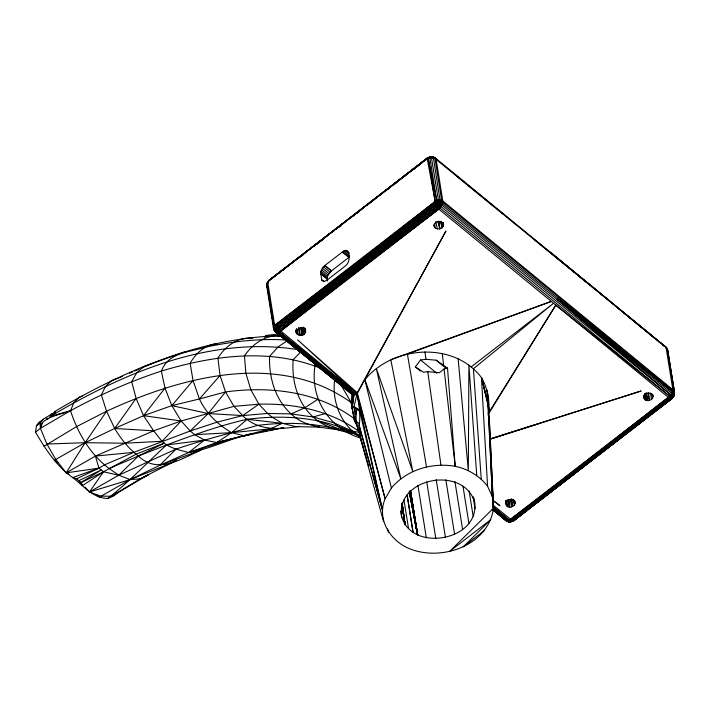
<?xml version="1.0" encoding="UTF-8"?>
<svg xmlns="http://www.w3.org/2000/svg" width="710" height="710" viewBox="0 0 710 710"><rect width="100%" height="100%" fill="white"/><g stroke="black" fill="none" stroke-linecap="round" stroke-linejoin="round"><path stroke-width="1.06" d="M665.146 346.285L666.122 347.864L673.559 394.13L673.373 396.872L671.438 398.825L674.056 395.861L674.5 393.154L667.728 350.207L665.74 346.897L435.372 158.019L431.254 156.688L427.118 158.17L435.239 201.729L435.292 205.323L437.475 208.039L668.438 397.414L670.604 398.709L672.015 398.541L674.056 395.861L674.385 391.751L667.728 350.207L666.726 347.927L550.898 252.787M665.785 346.924L667.151 348.912L674.385 391.751L674.243 393.171L672.494 394.955L670.861 394.92L441.087 206.645L433.446 158.232C433.073 155.286 428.707 157.238 427.118 158.17L268.549 280.716L267.83 282.811L274.477 324.355C276.092 326.866 273.882 330.212 276.101 332.351L353.278 395.594L352.107 408.143L354.547 421.128L358.044 427.713M357.281 392.754L297.623 339.877L357.006 393.943L385.139 498.793L391.405 488.036L364.86 379.726C392.71 345.61 453.77 341.048 481.442 377.551L488.027 405.303L489.518 422.352L493.521 508.165C488.267 546.221 439.934 562.435 407.664 547.907C389.426 539.671 376.726 518.451 385.139 498.793L357.281 392.754L445.933 231.034L357.006 393.943L353.944 395.31L274.53 330.727L273.501 328.419L266.853 286.884L266.924 284.071L268.948 280.752L427.118 158.17M305.566 331.073L305.513 332.52C303.339 337.259 294.961 335.803 295.848 330.07L296.194 332.2C296.132 328.171 301.67 326.893 304.51 328.863L305.566 331.073L305.229 328.934M267.306 287.266L266.924 284.071L274.033 328.473L279.465 331.925L354.104 394.654L352.107 408.143L352.826 394.476L353.021 395.301L352.107 408.143L351.219 402.597L351.911 393.278M55.265 412.874L54.75 411.525C122.972 371.019 199.253 338.093 279.66 335.723M334.694 379.948C331.694 401.718 341.199 425.609 360.449 437.023M273.403 325.322L274.104 329.697L275.515 331.73L279.58 329.972L357.006 393.943C358.807 404.363 360.875 415.173 359.127 425.654L382.477 510.233L357.006 393.943L355.683 394.387L279.465 331.925L279.58 329.972L275.942 324.426L274.477 324.355C272.569 326.582 273.527 329.937 275.515 331.73L353.58 395.31L353.837 394.636L278.187 332.449L275.089 330.709L274.095 329.742L273.394 327.035L276.572 328.757L278.427 328.659L437.475 208.039L443.013 202.323L436.011 158.649L432.763 157.025L427.908 157.655L268.948 280.752L266.747 285.491L267.448 288.154M492.145 509.381L505.866 520.625C507.748 521.894 511.2 522.924 512.709 520.643L669.592 398.23L669.725 396.26L671.784 393.482L672.778 390.606L443.013 202.323C440.315 200.859 436.517 201.072 433.837 202.501L275.942 324.426L274.282 327.044L274.095 329.742L275.445 331.721L287.488 341.483M275.001 329.404L274.282 327.044L274.477 324.355M673.435 395.816L674.056 395.861L674.5 393.154L673.053 392.586L441.939 203.211L438.354 199.652L431.254 156.688L426.843 158.818L269.223 280.104L267.191 282.793L266.747 285.491M274.282 327.044L267.049 284.106L267.892 281.79L267.581 283.077L267.191 282.793M266.853 286.884L267.386 283.885M352.107 408.143L353.58 395.31L275.515 331.73L274.104 329.697M443.129 222.416L443.528 224.6L443.058 223.188C440.786 220.437 435.771 221.076 434.227 224.28L434.023 225.762L435.203 227.937L437.289 228.886L439.783 228.833L442.002 227.803L443.342 226.091L443.182 222.434M107.698 498.473L140.269 478.824L148.576 474.626L118.472 492.287L113.547 496.086L107.698 498.473C92.939 498.269 83.576 485.747 72.766 477.617C56.472 466.284 45.422 448.995 35.5 432.142L36.458 425.84C41.047 419.53 48.386 416.388 54.714 412.19M320.991 368.463C270.084 347.58 212.592 355.55 161.356 371.099C129.868 381.341 99.622 394.929 70.521 410.691C60.536 414.516 49.221 415.829 41.224 423.542L40.426 428.334L46.887 444.043L55.664 459.237L66.163 472.878L68.977 474.2M276.101 332.351L278.187 332.449L280.778 331.064L438.673 209.13L442.01 205.199L441.939 203.211L436.934 203.122L434.431 203.859L277.397 327.248L276.572 328.757L276.412 331.428L277.051 332.582L353.837 394.636L355.683 394.387L353.944 395.31L353.837 394.636M488.143 415.208C490.228 402.428 488.018 388.76 481.442 377.551L487.557 486.217L492.394 496.769L493.521 508.165L449.501 551.519L490.85 519.596L463.204 546.869L484.602 530.343M320.556 272.48L322.322 268.185L324.94 265.416L343.605 251.118L346.054 250.346L347.731 251.1C350.154 256.328 349.773 263.135 344.634 266.534L327.195 280.006L324.612 281.337L321.905 280.574L320.556 272.48L327.15 277.885L327.541 281.036M327.15 277.885L328.029 275.054L331.286 271.007L349.071 257.268L342.477 251.873M488.169 406.244L488.657 404.114L487.912 401.425L487.291 390.305L487.663 403.812M359.127 425.654L359.961 434.13L359.366 434.52L360.281 435.736C357.192 427.473 354.725 417.924 356.899 409.2L354.05 406.635L357.006 393.943L279.465 331.925M652.579 398.221L653.031 396.269C652.339 392.719 647.564 392.337 645.079 394.219L643.721 395.94L643.588 397.937C645.044 401.629 650.671 401.274 652.579 398.221L651.886 393.89M275.285 327.949L276.536 325.792L433.837 202.501L434.955 200.433L440.093 199.776L443.005 201.134L673.781 390.491L672.308 397.627L510.348 521.22L508.253 521.779L506.212 519.889L505.218 520.004L493.21 510.171M400.733 511.076C405.064 555.442 485.667 541.632 473.774 497.79M493.743 509.94L506.62 521.113L509.975 521.948L510.348 521.22L514.12 520.474L672.015 398.541L673.053 396.517M489.518 422.352L489.376 422.876L489.279 420.036M430.89 157.442L431.254 156.688L434.627 157.522L436.011 158.649L431.698 158.108L426.843 158.818M267.049 284.106L267.848 281.781M509.78 521.655L508.253 521.779L510.188 521.814L512.709 520.643L670.604 398.709L672.494 394.955L671.784 393.482L442.01 205.199L440.413 204.782L435.292 205.323L276.536 325.792L434.431 203.859L433.837 202.501L437.023 204.853L436.322 206.725L279.58 329.972L329.91 292.511L438.673 209.13L279.58 329.972L437.475 208.039L439.943 208.003L669.725 396.26L671.207 397.005L673.657 395.55L674.322 394.591L673.781 390.491L672.778 390.606L557.581 297.845M42.644 422.45L40.426 428.334L35.5 432.142M515.123 503.461L514.475 505.103C504.118 513.392 502.911 494.834 514.022 500.541L515.123 503.461L514.794 501.287M670.604 398.709L673.559 394.13L674.322 394.591M506.212 519.889C507.091 522.826 512.15 522.045 514.12 520.474L525.808 511.031M442.01 205.199L443.013 202.323L441.664 200.3L435.017 158.756L434.627 157.522L432.993 156.892M265.229 337.365L266.099 335.475L278.586 333.886M488.089 412.572L488.968 410.77L487.291 390.305M39.662 422.006L36.458 425.84L40.035 423.071L41.224 423.542M488.338 414.134L555.806 305.114L669.725 396.26L511.697 520.164L506.834 520.856L505.218 520.004L508.085 521.477M488.382 413.3L555.806 305.114M360.378 436.188L352.373 431.068L333.647 422.752L313.181 417.018L291.109 413.921L267.555 413.433L242.696 415.598L216.976 422.175L190.227 430.979L133.862 452.332L104.61 464.801L98.965 468.121L66.163 472.878L85.147 442.694L106.571 411.25C180.97 376.806 278.373 350.42 351.219 402.597L354.547 421.128M49.407 417.684L55.744 411.667L54.75 411.525M85.04 487.087L89.495 491.994L103.474 471.804L136.116 454.178L164.258 443.155C171.145 448.658 180.322 450.104 188.567 452.563C211.003 449.137 231.238 437.555 253.63 433.499M185.843 352.213L183.65 352.222L143.535 366.671L136.657 372.821L131.687 381.678L136.107 398.381L114.665 428.476L85.147 442.694L54.35 460.257L57.723 463.026M420.391 371.028L415.341 366.892L420.568 359.97L425.991 359.313L436.162 360.183L447.513 368.126L455.225 466.31C467.943 469.008 479.596 475.851 487.557 486.217M286.13 340.028C258.848 338.253 231.593 341.581 204.933 347.305C188.256 352.524 168.616 352.302 161.356 371.099L164.995 388.095L143.544 415.661L114.665 428.476L106.571 411.25L101.344 394.893L105.524 386.382L111.683 380.533L119.44 377.684M434.627 157.522L433.286 157.931M355.497 421.42L354.139 418.598C317.61 391.254 269.614 385.956 225.514 391.938L208.234 413.539L190.227 430.979L181.148 420.968L171.829 405.632L164.995 388.095M437.023 204.853L436.854 201.507L438.354 199.652L438.745 206.521L439.943 208.003M436.011 158.649L433.162 157.185L427.908 157.655L385.814 190.449M506.62 521.113L508.493 521.601L493.459 508.839L507.961 520.723L510.348 521.22L493.13 506.683M217.571 343.764C205.554 344.093 195.782 353.234 190.156 363.245L193.031 380.445L171.829 405.632L143.544 415.661L136.107 398.381M545.928 495.571L672.015 398.541L513.33 520.989L510.188 521.814M299.017 426.355C279.243 429.639 257.845 431.103 242.696 415.598L208.234 413.539L171.829 405.632L199.43 398.976L220.047 375.483L217.917 358.142C225.15 346.152 238.249 336.7 252.76 338.164M487.912 401.425L481.442 377.551L487.557 401.975M330.851 232.978L270.679 279.172L429.373 157.096M274.033 328.473L275.089 330.709L278.427 328.659L436.322 206.725L440.386 203.06L438.576 201.418M300.809 351.832L293.15 359.668C291.588 380.418 297.277 402.748 313.181 417.018C323.911 427.376 338.768 430.198 352.737 433.65M287.479 340.64L278.169 346.844L269.578 356.349C268.859 377.329 275.125 399.535 291.109 413.921C304.634 427.331 324.577 427.642 342.264 430.304C314.645 422.681 285.615 421.829 257.295 425.45C230.164 433.215 202.74 440.005 176 449.119L159.688 465.37L130.178 479.587L99.373 497.151L96.835 495.074M391.405 488.036C406.67 469.7 432.088 462.263 455.225 466.31L444.052 368.978L447.513 368.126M316.5 364.372L315 365.801C309.8 398.86 329.609 429.159 361.452 438.363M43.381 419.14L39.077 423.151L40.035 423.071L40.426 428.334L70.521 410.691L73.902 402.579L79.325 397.112L82.378 396.02M264.502 336.957L266.099 335.475M176 449.119L118.739 475.203L89.495 491.994L100.687 496.13L110.591 496.246C130.445 480.501 147.813 462.032 166.513 444.992C192.969 435.115 219.594 425.459 247.204 419.282C285.18 414.471 326.112 417.107 359.961 436.33M440.244 201.436L441.664 200.3L441.939 203.211M492.935 507.18L509.239 520.199L668.438 397.414L560.438 481.389L511.697 520.164L493.494 505.458M444.052 368.978L439.392 372.679L427.748 371.667L423.462 372.191L415.341 366.892M276.572 328.757L275.942 324.426L434.431 203.859L435.292 205.323L278.427 328.659L278.187 332.449L354.104 394.654M280.778 331.064L437.475 208.039M282.837 270.448L284.586 269.099M298.546 258.245L303.782 254.18M314.255 246.042L322.988 239.261M332.582 231.797L334.33 230.439M336.078 229.082L343.054 223.659M362.251 208.749L351.787 216.878L359.633 210.879M367.487 204.675L381.447 193.83M514.12 520.474L672.299 397.902L673.408 396.881L672.61 396.393M43.993 446.27L76.565 426.621L106.571 411.25M301.324 256.239L303.081 254.881M317.113 244.045L318.87 242.687M320.627 241.338L322.375 239.98M339.043 227.111L340.8 225.753M357.467 212.885L359.216 211.527M395.186 183.757L396.943 182.399M413.602 169.53L415.359 168.172M274.859 325.57L277.397 327.248L435.292 205.323M471.156 366.928L553.56 303.276L473.401 368.774L481.265 479.356M672.468 391.973L556.897 299.345L670.861 394.92L671.207 397.005L511.697 520.164L512.709 520.643M530.192 507.641L544.224 496.805M545.981 495.447L547.738 494.098M549.487 492.74L566.154 479.871M568.79 477.839L581.943 467.677M587.205 463.612L600.367 453.45M602.124 452.092L603.873 450.743M605.63 449.386L622.297 436.517M624.054 435.159L640.722 422.29M642.47 420.932L660.016 407.389M664.4 403.999L672.689 397.928L672.308 397.627M332.599 231.637L334.339 230.297M336.087 228.957L343.933 222.931M367.478 204.862L374.454 199.51M385.787 190.804L390.154 187.458M401.487 178.76L404.975 176.08M417.178 166.717L418.927 165.377M525.791 511.076L513.33 520.989L512.939 519.755M527.539 509.727L544.179 496.92M510.543 519.338L560.438 481.389M590.081 458.784L669.592 398.23M277.397 327.248L436.322 206.725L441.087 206.645M359.171 431.582C330.461 410.433 293.993 403.227 258.91 404.185L242.696 415.598L233.954 406.342L225.514 391.938L220.047 375.483M268.549 280.716L269.8 279.838L269.223 280.104M671.784 393.482L673.053 392.586M82.493 485.596L81.073 482.534L101.219 469.967L78.819 480.688L81.073 482.534L103.474 471.804L98.965 468.121L72.766 477.617L76.573 478.842L78.819 480.688L82.493 485.596L103.474 471.804L118.739 475.203L130.178 479.587L140.269 478.824L176.497 460.32M318.071 399.233L304.696 407.815L291.109 413.921M66.163 472.878L95.406 456.086L153.653 430.81L181.148 420.968L233.954 406.342L258.91 404.185L267.555 413.433L272.054 417.116L282.234 423.311L295.848 426.63L319.802 427.127M176.657 460.231L170.276 463.461L130.178 479.587L89.495 491.994M110.591 496.246L118.472 492.287M298.138 349.666C210.524 335.555 124.028 372.67 50.179 416.495L70.521 410.691C77.727 433.02 90.108 454.231 109.109 468.493L138.361 456.033L164.258 443.155L162.004 441.309L153.653 430.81L114.665 428.476C120.966 438.94 128.581 448.622 138.361 456.033C157.238 474.28 180.473 459.476 199.821 450.575L202.794 449.084M199.821 450.575L159.688 465.37L188.567 452.563L230.643 439.348M76.573 478.842L98.965 468.121L95.406 456.086L133.862 452.332M250.444 434.2L216.861 442.525L270.537 428.831L282.234 423.311L247.204 419.282L231.566 432.656L216.861 442.525L188.567 452.563L204.48 440.085L216.861 442.525L228.7 440.306M511.857 521.53L513.543 520.75M428.52 158.01L431.068 156.839M120.46 377.241L122.484 376.362M129.593 373.265L132.637 371.933M134.66 371.055L138.716 369.289M141.76 367.957L151.913 363.538M197.593 450.912L200.628 449.59M50.454 414.525L53.339 413.531M489.927 439.268L641.139 390.988L489.98 438.993M489.82 439.117L538.233 423.843M313.181 417.018L325.26 413.539M193.031 380.445L199.43 398.976L225.514 391.938M190.227 430.979L194.726 434.671L231.566 432.656L244.453 435.878L250.595 434.263M244.453 435.878L283.769 427.668L269.711 430.26M262.15 431.653L267.555 430.659M270.537 428.831L231.566 432.656C217.943 424.633 206.166 413.468 199.43 398.976M277.299 336.185L280.503 335.91M46.887 444.043L85.147 442.694L124.694 443.217L162.004 441.309L181.148 420.968L143.544 415.661L153.653 430.81M281.195 336.07C266.179 333.984 252.547 343.968 244.453 355.843L245.873 373.238L250.825 389.737L258.91 404.185M360.538 431.156L358.39 430.997L355.444 420.426L354.05 406.635L359.562 410.025L382.477 510.233L359.02 424.722M429.541 156.963L431.698 158.108L433.162 157.185L436.348 159.59L666.726 347.927M352.373 431.068L359.881 432.514M427.908 157.655L429.949 158.312L436.854 201.507L438.673 203.007M488.267 403.99L488.844 409.43M359.562 410.025L356.899 409.2L359.42 411.267M317.681 420.711L348.592 432.656M338.146 426.444L360.387 436.827M194.726 434.671L204.48 440.085L166.513 444.992L138.361 456.033L118.739 475.203L109.109 468.493M436.854 201.507L434.955 200.433L428.219 157.931M474.298 501.065C462.068 465.077 394.751 478.256 401.78 517.634M354.627 432.914L360.094 436.535M492.917 500.479L499.973 505.689L492.988 500.39M289.201 342.877L333.913 379.131M493.095 509.7L506.834 520.856L493.202 509.531M454.134 173.95L495.287 207.666M497 209.077L499.574 211.181M501.296 212.592L503.008 213.994M505.582 216.097L507.295 217.508M509.008 218.911L510.721 220.313M513.294 222.425L515.007 223.827M533.867 239.288L569.881 268.788M571.594 270.199L574.168 272.303M575.881 273.705L581.88 278.622M583.593 280.033L586.167 282.136M587.88 283.547L589.602 284.95M592.167 287.053L593.888 288.464M599.888 293.381L601.601 294.783M617.034 307.43L656.475 339.744M346.054 250.346L349.355 253.044M344.891 250.541L349.009 253.923M343.605 251.118L349.373 255.84M342.291 252.023L348.885 257.419M324.94 265.416L331.534 270.812M324.692 265.611L331.286 271.007M323.432 266.8L330.026 272.205M436.162 360.183L446.439 368.605M322.322 268.185L328.916 273.59M321.435 269.658L328.029 275.054M320.84 271.122L327.434 276.527M320.583 273.448L327.177 278.844M320.636 273.643L327.221 279.039M420.568 359.97L436.827 373.3M321.586 279.678L324.053 281.701M492.953 506.86L509.239 520.199M300.729 351.778L302.433 353.181M304.998 355.284L306.711 356.677M308.415 358.08L310.98 360.183M312.684 361.576L315.249 363.68M316.953 365.082L328.916 374.88M493.184 509.673L506.834 520.856M356.748 421.651L359.224 423.675M46.221 417.799L47.792 419.086M550.259 252.156L613.174 304.022M614.878 305.415L617.425 307.519M619.129 308.921L620.824 310.323M623.38 312.427L656.537 339.762M435.239 201.729L438.745 204.764M666.166 347.962L667.613 350.713M666.122 347.864L667.125 348.956L667.205 350.181M359.082 432.736L360.485 434.289M672.778 390.606L674.243 393.171M340.942 384.909L351.219 402.597M355.444 420.426L356.793 423.373M364.86 379.726L400.83 478.744L376.318 368.463L412.794 471.52L390.802 359.695L551.306 301.43L407.407 354.041L426.497 466.86M488.054 402.277L488.657 404.114M368.845 466.355L359.366 434.52L383.595 521.619M387.491 528.977L388.432 532.163M359.766 435.052L363.822 448.773M365.064 452.998L365.996 456.157M355.914 413.424L354.05 406.635L355.994 414.161M437.768 221.36L439.783 228.833L438.691 221.218M301.386 327.425L303.126 334.88L301.91 327.301M440.661 221.467L442.002 227.803L441.176 221.28M645.878 393.18L647.405 400.617L646.712 392.976M508.041 499.618L509.576 507.055L508.884 499.414M428.29 158.88L436.606 199.856M435.78 221.405L437.289 228.886M300.463 327.736L301.945 335.28M409.342 492.58L417.604 534.932L410.602 491.214L417.604 534.932L409.306 491.604M644.44 393.73L645.683 400.2L644.644 393.713M298.608 327.754L300.073 335.377L298.99 327.816M410.336 490.486L417.604 534.932L409.395 491.666L417.604 534.932L410.486 491.142M409.484 491.719L417.604 534.932L410.273 490.45M409.492 491.338L417.604 534.932L409.972 491.231M409.59 491.391L417.604 534.932L409.972 491.631M409.759 491.497L417.604 534.932L409.732 491.48M305.202 328.659L305.593 330.816L305.247 328.623M505.902 500.621L506.878 506.053L506.008 500.639M409.821 491.533L417.604 534.932M652.57 394.511L652.952 396.642L652.605 394.458M511.28 499.015L512.611 506.541L511.741 498.979M429.763 157.247L429.949 158.312M513.552 499.76L514.475 505.103L513.703 499.742M442.791 222.887L443.342 226.091M643.979 395.23L644.716 399.606M505.644 502.085L506.177 505.28M305.238 328.641L305.593 330.816M650.466 392.985L651.505 399.481M506.807 500.151L507.845 506.647M440.954 221.316L442.002 227.803M473.082 496.636L475.008 508.653M469.15 491.16L473.171 516.294M462.991 486.297L468.937 523.447M454.924 481.531L462.627 529.616M445.853 479.747L454.604 534.399M436.188 479.525L445.463 537.443M426.719 481.797L435.816 538.597M417.906 485.276L426.311 537.727M407.052 494.905L413.007 532.074L407.22 495.012M403.954 499.964L408.507 528.382M401.887 504.987L405.037 524.654L402.18 502.893M304.821 328.197L305.513 332.52L305.025 329.289M303.516 327.354L304.555 333.842L303.711 327.31M296.496 328.97L297.366 334.374L296.709 328.916M296.141 330.354L296.656 333.602M267.626 289.245L267.972 291.437M268.327 293.62L268.673 295.804M269.729 302.362L270.075 304.555M270.43 306.738L270.776 308.921M271.131 311.113L271.655 314.388M272.001 316.58L272.356 318.763M272.702 320.947L273.057 323.139M401.789 503.976L405.037 524.654L402.18 503.834M514.635 500.452L514.963 502.636M401.94 503.949L405.037 524.654L402.144 503.985M438.807 221.174L439.934 228.771M434.564 223.641L435.203 227.937M402.153 504.916L405.037 524.654L402.082 503.914M297.534 329.582L298.315 334.96M648.186 392.878L649.277 400.493L648.558 392.932M508.493 499.494L509.576 507.055M646.331 393.047L647.405 400.617M510.348 499.325L511.431 506.94M424.944 351.911L425.991 359.313M427.748 371.667L440.945 465.085M295.892 330.052L296.194 332.2M303.702 327.337L304.555 333.842M442.259 353.402L443.635 365.313M458.11 358.435L468.316 470.481L468.902 365.082L476.765 475.673M491.684 482.898L491.844 485.09M492.403 492.784L492.882 499.37M493.122 502.671L493.521 508.165L490.237 440.599M491.71 481.912L491.861 484.096M492.385 491.755L492.917 499.414M491.71 479.587L492.057 485.081M492.403 490.574L492.962 499.37M489.536 426.195L490.131 438.381M488.027 405.303L492.394 496.769L488.64 413.176M513.028 520.732L511.475 521.406L513.028 520.732M660.761 343.258L658.188 341.146L660.788 343.267M664.187 346.072L662.474 344.661L664.187 346.072M434.502 227.156L434.156 224.99L434.502 227.156M493.521 508.165L493.068 501.597L493.521 508.165"/></g></svg>
